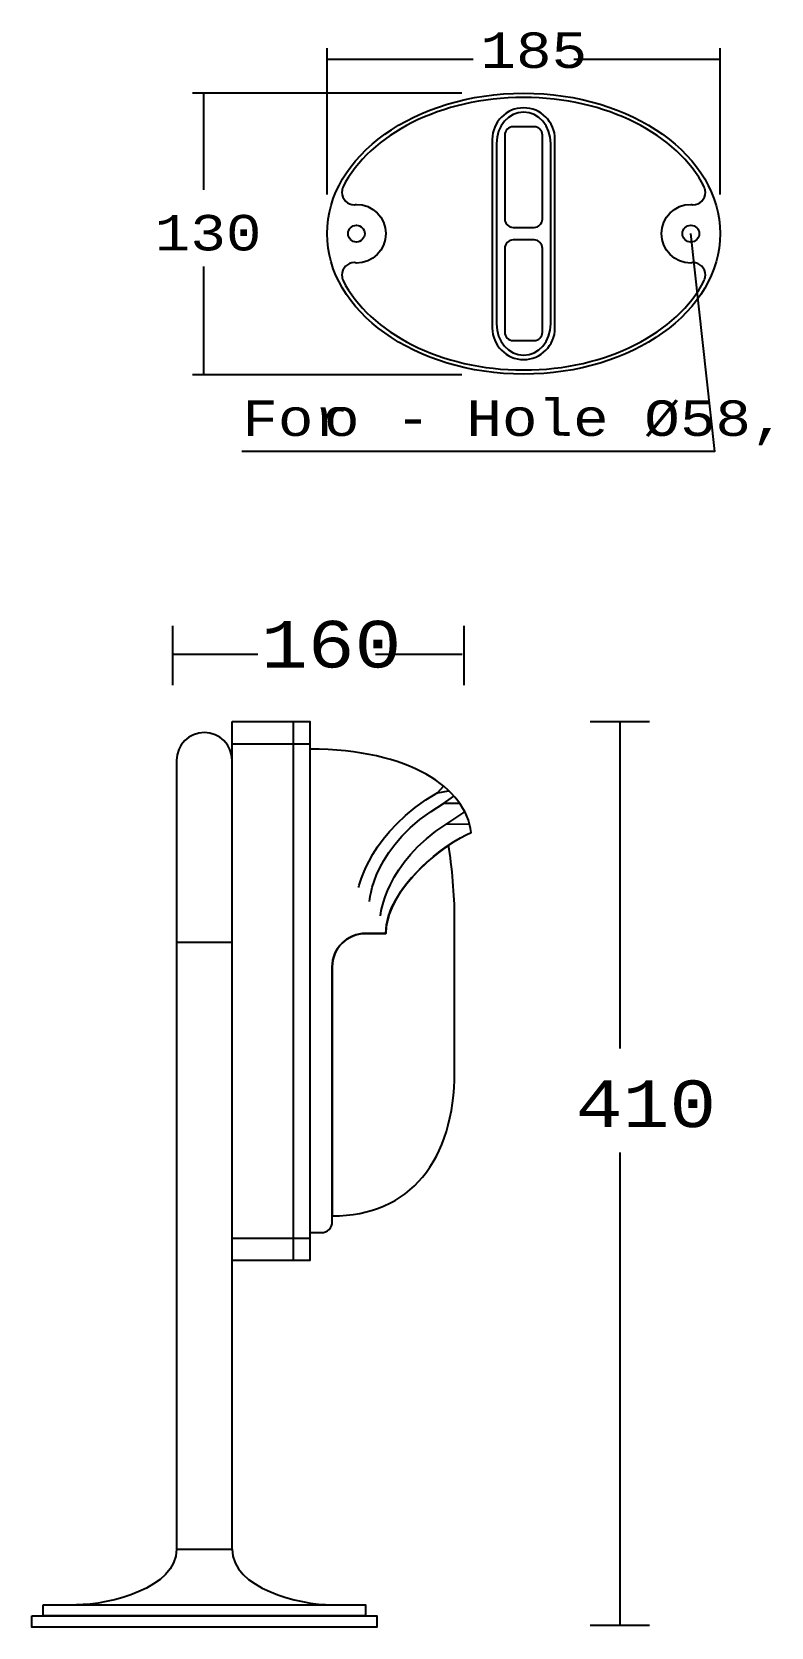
# Model space of a CAD drawing. Extents: x 0 to 110, y 0 to 237.
import ezdxf

# ---------------------------------------------------------------- set-up
doc = ezdxf.new("R2010")
doc.units = 0
doc.layers.add('LIVELLO_1', color=160, linetype='Continuous')
doc.styles.add('STD', font='txt')

# ---------------------------------------------------------------- blocks, each defined once
blk = doc.blocks.new('AI9-BLK1')
at = {"layer": 'LIVELLO_1', "color": 7}
for p, q in [((-7.23, 94.08), (-7.23, 115.77)), ((14.39, 114.1), (-7.23, 114.1)), ((50.95, 114.1), (29.3, 114.1)), ((50.95, 94.08), (50.95, 115.77)), ((12.72, 109.1), (-27.17, 109.1)), ((-25.51, 109.1), (-25.51, 94.77)), ((-25.51, 83.44), (-25.51, 67.38)), ((12.72, 67.38), (-27.17, 67.38)), ((-30.08, 21.41), (-30.08, 30.19)), ((13.05, 21.41), (13.05, 30.19)), ((-17.49, 25.92), (-29.91, 25.92)), ((12.74, 25.92), (-0.05, 25.92)), ((-12.24, 16.02), (-12.24, -63.84)), ((31.72, 16.02), (40.51, 16.02)), ((36.11, 16.02), (36.11, -32.47)), ((-21.29, 12.72), (-9.77, 12.72)), ((9.17, 5.43), (10.75, 5.72)), ((10.06, 3.9), (12.4, 3.9)), ((10.5, 0.86), (13.85, 0.78)), ((-29.53, -16.67), (-21.29, -16.67)), ((36.11, -47.84), (36.11, -117.9)), ((-21.29, -60.55), (-9.77, -60.55)), ((31.72, -117.9), (40.51, -117.9))]:
    blk.add_line(p, q, dxfattribs=at)
blk.add_lwpolyline([(46.55, 88.29), (50.14, 56.01), (-19.87, 56.01)], dxfattribs=at)
for points in [[(-21.29, 16.02), (-9.77, 16.02), (-9.77, -63.84), (-21.29, -63.84)], [(-49.29, -114.88), (-1.53, -114.88), (-1.53, -116.53), (-49.29, -116.53)], [(-50.93, -116.53), (0.11, -116.53), (0.11, -118.18), (-50.93, -118.18)]]:
    blk.add_lwpolyline(points, close=True, dxfattribs=at)
for centre in [(-2.9, 88.29), (46.61, 88.29)]:
    blk.add_circle(centre, 1.24, dxfattribs=at)
blk.add_ellipse((21.86, 88.29), major_axis=(-29.09, 0), ratio=0.715488, dxfattribs=at)
for points, knots in [([(1.44, 88.29), (1.44, 90.69), (-0.5, 92.63), (-2.9, 92.63), (-2.99, 92.63), (-3.1, 92.57), (-3.19, 92.56), (-4.21, 92.56), (-5.04, 93.4), (-5.04, 94.43), (-5.04, 94.66), (-4.97, 95.01), (-4.88, 95.23), (-0.89, 102.96), (9.57, 108.48), (21.86, 108.48), (34.14, 108.48), (44.61, 102.96), (48.6, 95.23), (48.68, 95.01), (48.76, 94.66), (48.76, 94.43), (48.76, 93.4), (47.93, 92.56), (46.91, 92.56), (46.81, 92.57), (46.71, 92.63), (46.61, 92.63), (44.22, 92.63), (42.28, 90.69), (42.28, 88.29), (42.28, 85.88), (44.22, 83.94), (46.61, 83.94), (46.71, 83.94), (46.81, 84), (46.91, 84.01), (47.93, 84.01), (48.76, 83.17), (48.76, 82.15), (48.76, 81.9), (48.68, 81.56), (48.6, 81.34), (44.61, 73.61), (34.14, 68.09), (21.86, 68.09), (9.57, 68.09), (-0.89, 73.61), (-4.88, 81.34), (-4.97, 81.56), (-5.04, 81.9), (-5.04, 82.15), (-5.04, 83.17), (-4.21, 84.01), (-3.19, 84.01), (-3.1, 84), (-2.99, 83.94), (-2.9, 83.94), (-0.5, 83.94), (1.44, 85.88), (1.44, 88.29)], [0, 0, 0, 0, 1, 1, 1, 2, 2, 2, 3, 3, 3, 4, 4, 4, 5, 5, 5, 6, 6, 6, 7, 7, 7, 8, 8, 8, 9, 9, 9, 10, 10, 10, 11, 11, 11, 12, 12, 12, 13, 13, 13, 14, 14, 14, 15, 15, 15, 16, 16, 16, 17, 17, 17, 18, 18, 18, 19, 19, 19, 20, 20, 20, 20]), ([(21.86, 106.93), (21.86, 106.93), (21.86, 106.93), (21.86, 106.93), (24.42, 106.93), (26.5, 104.84), (26.5, 102.27), (26.5, 102.27), (26.5, 74.3), (26.5, 74.3), (26.5, 71.73), (24.42, 69.64), (21.86, 69.64), (19.3, 69.64), (17.22, 71.73), (17.22, 74.3), (17.22, 74.3), (17.22, 102.27), (17.22, 102.27), (17.22, 104.84), (19.3, 106.93), (21.86, 106.93)], [0, 0, 0, 0, 1, 1, 1, 2, 2, 2, 3, 3, 3, 4, 4, 4, 5, 5, 5, 6, 6, 6, 7, 7, 7, 7]), ([(21.86, 106.3), (24.08, 106.3), (25.88, 104.22), (25.88, 101.64), (25.88, 101.64), (25.88, 74.93), (25.88, 74.93), (25.88, 72.35), (24.08, 70.27), (21.86, 70.27), (19.64, 70.27), (17.84, 72.35), (17.84, 74.93), (17.84, 74.93), (17.84, 101.64), (17.84, 101.64), (17.84, 104.22), (19.64, 106.3), (21.86, 106.3)], [0, 0, 0, 0, 1, 1, 1, 2, 2, 2, 3, 3, 3, 4, 4, 4, 5, 5, 5, 6, 6, 6, 6]), ([(20.31, 104.13), (20.31, 104.13), (23.41, 104.13), (23.41, 104.13), (24.09, 104.13), (24.64, 103.57), (24.64, 102.89), (24.64, 102.89), (24.64, 90.46), (24.64, 90.46), (24.64, 89.77), (24.09, 89.22), (23.41, 89.22), (23.41, 89.22), (20.31, 89.22), (20.31, 89.22), (19.63, 89.22), (19.07, 89.77), (19.07, 90.46), (19.07, 90.46), (19.07, 102.89), (19.07, 102.89), (19.07, 103.57), (19.63, 104.13), (20.31, 104.13)], [0, 0, 0, 0, 1, 1, 1, 2, 2, 2, 3, 3, 3, 4, 4, 4, 5, 5, 5, 6, 6, 6, 7, 7, 7, 8, 8, 8, 8]), ([(20.31, 87.35), (20.31, 87.35), (23.41, 87.35), (23.41, 87.35), (24.09, 87.35), (24.64, 86.8), (24.64, 86.11), (24.64, 86.11), (24.64, 73.68), (24.64, 73.68), (24.64, 73), (24.09, 72.44), (23.41, 72.44), (23.41, 72.44), (20.31, 72.44), (20.31, 72.44), (19.63, 72.44), (19.07, 73), (19.07, 73.68), (19.07, 73.68), (19.07, 86.11), (19.07, 86.11), (19.07, 86.8), (19.63, 87.35), (20.31, 87.35)], [0, 0, 0, 0, 1, 1, 1, 2, 2, 2, 3, 3, 3, 4, 4, 4, 5, 5, 5, 6, 6, 6, 7, 7, 7, 8, 8, 8, 8]), ([(-25.41, 14.37), (-23.14, 14.37), (-21.29, 12.53), (-21.29, 10.25), (-21.29, 10.25), (-21.29, -106.65), (-21.29, -106.65), (-21.29, -106.65), (-29.53, -106.65), (-29.53, -106.65), (-29.53, -106.65), (-29.53, 10.25), (-29.53, 10.25), (-29.53, 12.53), (-27.68, 14.37), (-25.41, 14.37)], [0, 0, 0, 0, 1, 1, 1, 2, 2, 2, 3, 3, 3, 4, 4, 4, 5, 5, 5, 5]), ([(-9.77, 11.9), (5.05, 11.9), (13.28, 6.14), (14.11, -0.45), (10.49, -1.88), (1.46, -8.6), (1.46, -15.4), (1.46, -15.4), (-1.53, -15.4), (-1.53, -15.4), (-4.26, -15.4), (-6.47, -17.61), (-6.47, -20.34), (-6.47, -20.34), (-6.47, -58.08), (-6.47, -58.08), (-6.47, -58.99), (-7.21, -59.73), (-8.12, -59.73), (-8.12, -59.73), (-9.77, -59.73), (-9.77, -59.73), (-9.77, -59.73), (-9.77, 11.9), (-9.77, 11.9)], [0, 0, 0, 0, 1, 1, 1, 2, 2, 2, 3, 3, 3, 4, 4, 4, 5, 5, 5, 6, 6, 6, 7, 7, 7, 8, 8, 8, 8]), ([(-2.57, -8.6), (-2.57, -8.6), (-0.82, -0.15), (9.17, 5.49), (9.17, 5.49), (10.02, 6.4), (10.02, 6.4)], [0, 0, 0, 0, 1, 1, 1, 2, 2, 2, 2]), ([(-0.96, -10.69), (-0.96, -10.69), (-0.54, -2.2), (10.02, 3.85), (10.02, 3.85), (11.51, 4.95), (11.51, 4.95)], [0, 0, 0, 0, 1, 1, 1, 2, 2, 2, 2]), ([(0.66, -12.78), (0.66, -12.78), (1.37, -4.91), (10.5, 0.86), (10.5, 0.86), (13.17, 2.6), (13.17, 2.6)], [0, 0, 0, 0, 1, 1, 1, 2, 2, 2, 2]), ([(10.72, -2.35), (11.29, -5.34), (11.64, -10.06), (11.64, -12.8), (11.64, -12.8), (11.64, -22.68), (11.64, -22.68), (11.64, -22.68), (11.64, -35.85), (11.64, -35.85), (11.64, -49.02), (5.05, -57.26), (-6.47, -57.26), (-6.47, -57.26), (-6.47, -20.34), (-6.47, -20.34), (-6.47, -17.61), (-4.26, -15.4), (-1.53, -15.4), (-1.53, -15.4), (1.46, -15.4), (1.46, -15.4), (1.46, -10.25), (6.63, -5.15), (10.72, -2.35)], [0, 0, 0, 0, 1, 1, 1, 2, 2, 2, 3, 3, 3, 4, 4, 4, 5, 5, 5, 6, 6, 6, 7, 7, 7, 8, 8, 8, 8])]:
    blk.add_open_spline(points, degree=3, knots=knots, dxfattribs=at)
for points in [[(-29.53, -106.65), (-29.53, -112.42), (-39.41, -114.88), (-44.35, -114.88)], [(-21.29, -106.65), (-21.29, -112.42), (-11.42, -114.88), (-6.47, -114.88)]]:
    blk.add_open_spline(points, degree=3, dxfattribs=at)
at = {"layer": 'LIVELLO_1', "color": 7, "attachment_point": 1, "style": 'STD'}
for s, insert, char_height in [('\\fCourier|b0|i0;\\H5.2559;\\W1.00;\\C7;185', (15.46, 118.1), 5.2559), ('\\fCourier|b0|i0;\\H5.2559;\\W1.00;\\C7;130', (-32.75, 91.06), 5.2559), ('\\fCourier|b0|i0;\\H5.2559;\\W1.00;\\C7;o - Hole Ø 8,', (-7.69, 63.58), 5.2559), ('\\fCourier|b0|i0;\\H5.2559;\\W1.00;\\C7;For', (-19.79, 63.58), 5.2559), ('\\fCourier|b0|i0;\\H5.2559;\\W1.00;\\C7;5', (45.02, 63.58), 5.2559), ('\\fCourier|b0|i0;\\H6.9151;\\C7;160', (-17.03, 30.92), 6.9151), ('\\fCourier|b0|i0;\\H6.9151;\\C7;410', (29.58, -37.18), 6.9151)]:
    blk.add_mtext(s, dxfattribs=dict(at, insert=insert, char_height=char_height))

msp = doc.modelspace()

# ---------------------------------------------------------------- block references
at = {"layer": 'LIVELLO_1', "color": 7}
msp.add_blockref('AI9-BLK1', (51.152003, 118.398544), dxfattribs=at)

doc.saveas('drawing.dxf')
